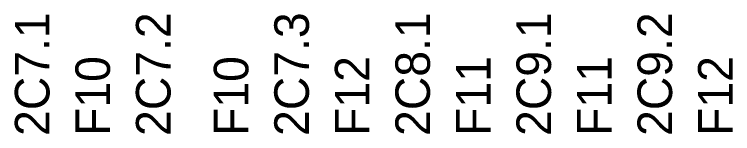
# Model space of a CAD drawing. Header units: millimetres. Extents: x 2151 to 5908, y -441 to 3322.
# Drawn here: x 3324 to 3407, y 1981.8 to 1995.6 of the extents above; entities that cross this region are included whole.
import ezdxf

# ---------------------------------------------------------------- set-up
doc = ezdxf.new("R2010")
doc.units = ezdxf.units.MM
doc.styles.add('CP_SIGNAL', font='cp_simplex.shx')

msp = doc.modelspace()

# ---------------------------------------------------------------- texts
at = {"char_height": 4, "width": 50, "attachment_point": 1, "rotation": 90, "style": 'CP_SIGNAL'}
for s, insert in [('\\pxi0,l1,sm1,qj;2C7.1', (3324.016, 1977.54)), ('\\pxi0,l1,sm1,qj;2C7.2', (3338.016, 1977.54)), ('\\pxi0,l1,sm1,qj;2C7.3', (3354.016, 1977.54)), ('\\pxi0,l1,sm1,qj;2C8.1', (3368.016, 1977.54)), ('\\pxi0,l1,sm1,qj;2C9.1', (3382.016, 1977.54)), ('\\pxi0,l1,sm1,qj;2C9.2', (3396.016, 1977.54)), ('\\pxi0,l1,sm1,qj;F10', (3331.016, 1977.54)), ('\\pxi0,l1,sm1,qj;F10', (3347.016, 1977.54)), ('\\pxi0,l1,sm1,qj;F12', (3361.016, 1977.54)), ('\\pxi0,l1,sm1,qj;F11', (3375.016, 1977.54)), ('\\pxi0,l1,sm1,qj;F11', (3389.016, 1977.54)), ('\\pxi0,l1,sm1,qj;F12', (3403.016, 1977.54))]:
    msp.add_mtext(s, dxfattribs=dict(at, insert=insert))

doc.saveas('drawing.dxf')
